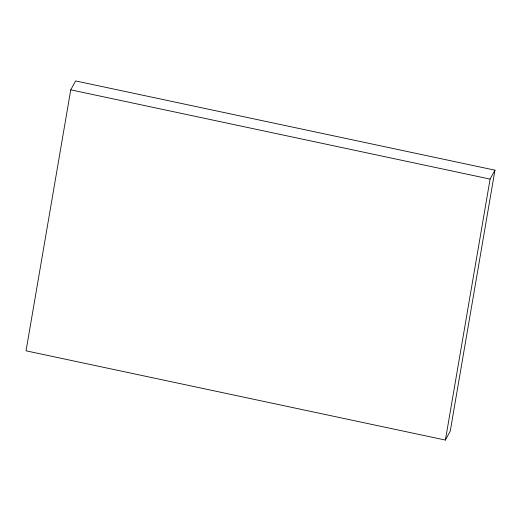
<?xml version="1.0" encoding="UTF-8"?>
<svg xmlns="http://www.w3.org/2000/svg" width="521" height="521" viewBox="0 0 521 521"><rect width="100%" height="100%" fill="white"/><g stroke="black" fill="none" stroke-linecap="round" stroke-linejoin="round"><path stroke-width="0.78" d="M70.758 89.846L26.05 350.828L445.396 440.069L450.242 431.154L494.95 170.172L75.604 80.931L70.758 89.846L490.105 179.094L494.95 170.172M445.396 440.069L490.105 179.094"/></g></svg>
